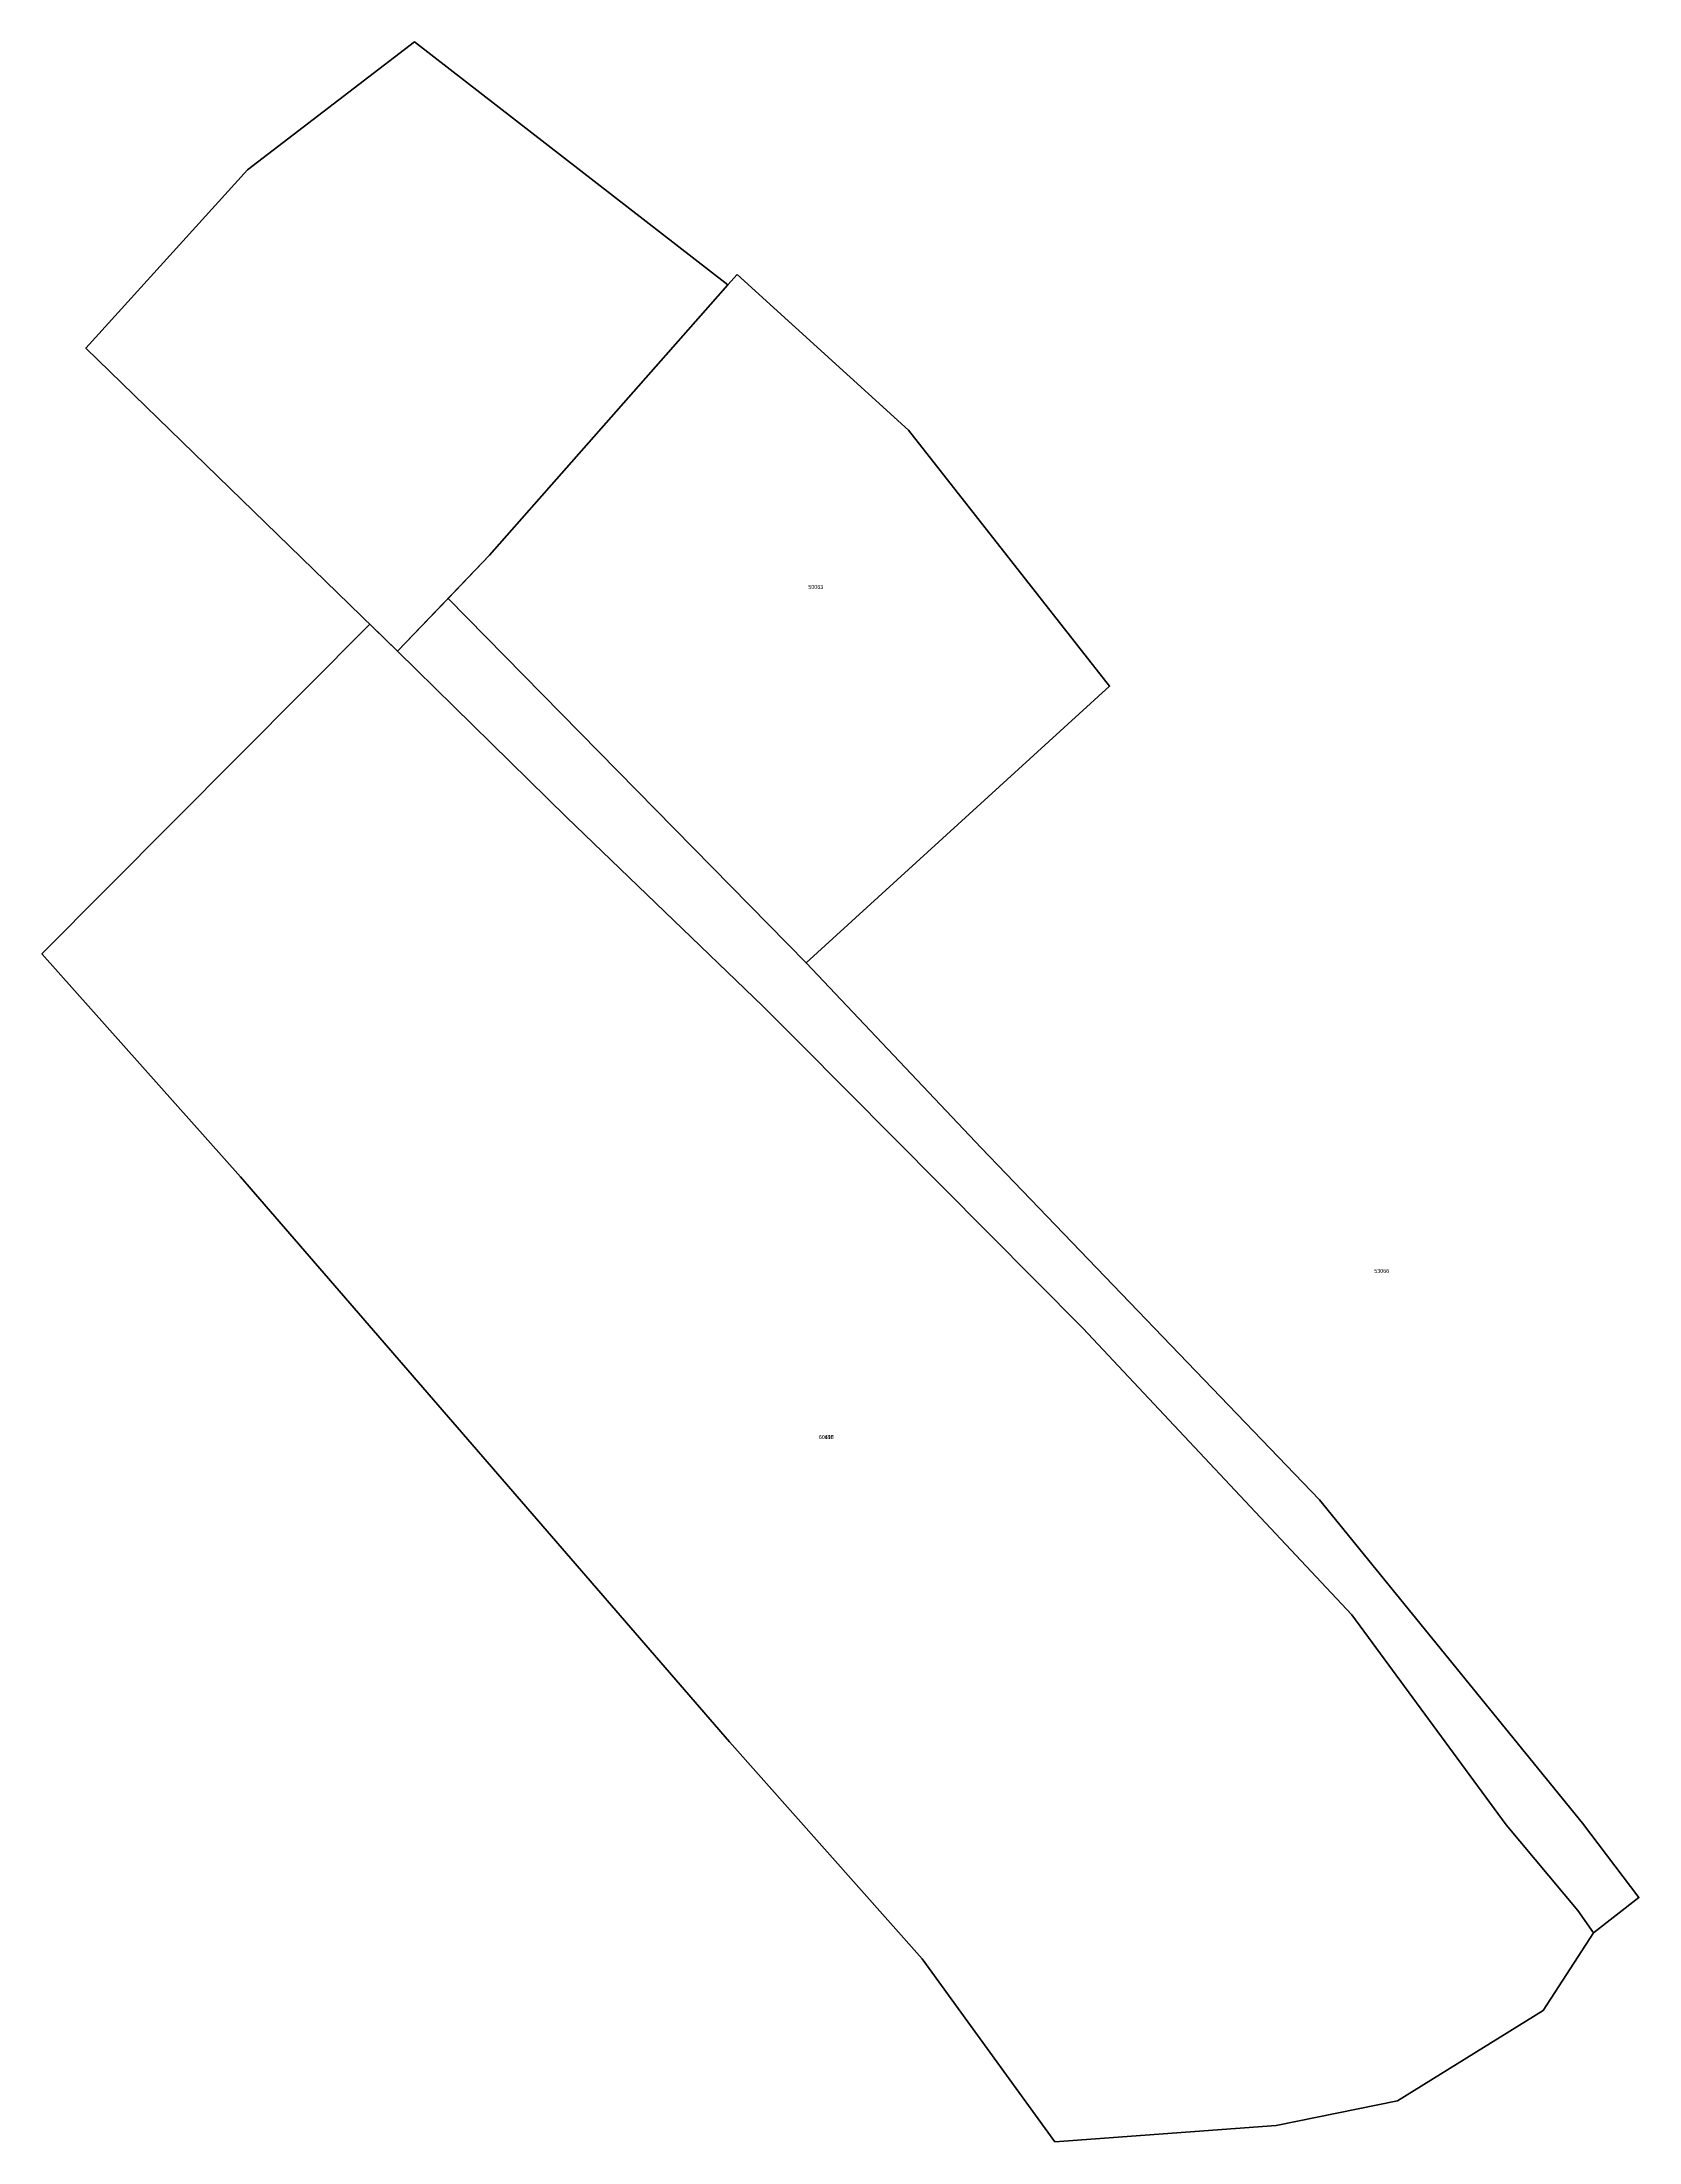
# Model space of a CAD drawing. Header units: inches. Extents: x 383206 to 383290, y 683663 to 683773.
import ezdxf

# ---------------------------------------------------------------- set-up
doc = ezdxf.new("R2010")
doc.units = ezdxf.units.IN
doc.header["$MEASUREMENT"] = 0
doc.layers.add('CADASTRAL_PARCELS', color=7, linetype='Continuous', true_color=0xf157a9)
doc.layers.add('LABEL', color=7, linetype='Continuous', true_color=0xf7649c)
doc.styles.get("Standard").update_dxf_attribs({"font": 'arial.ttf'})

msp = doc.modelspace()

# ---------------------------------------------------------------- linework, layer by layer
at = {"color": 1, "lineweight": 70}
for points, elevation in [([(383242.72, 683760.93), (383242.23, 683760.39), (383229.78, 683746.27), (383227.62, 683744.01), (383246.32, 683724.97), (383246.32, 683724.97), (383262.18, 683739.42), (383251.67, 683752.81), (383242.72, 683760.93)], 160.18), ([(383287.47, 683674.29), (383289.84, 683676.13), (383286.89, 683680.02), (383273.14, 683696.91), (383255.47, 683715.3), (383246.32, 683724.97), (383227.62, 683744.01), (383224.98, 683741.26), (383233.81, 683732.59), (383244.07, 683722.71), (383245.98, 683720.79), (383260.78, 683705.88), (383274.83, 683690.9), (383282.9, 683679.93), (383286.65, 683675.46), (383287.47, 683674.29)], 159.48)]:
    msp.add_lwpolyline(points, dxfattribs=dict(at, elevation=elevation))
at = {"layer": 'CADASTRAL_PARCELS', "color": 0, "lineweight": 80}
msp.add_lwpolyline([(383225.87, 683773.09), (383242.23, 683760.39), (383229.78, 683746.27), (383224.98, 683741.26), (383208.7, 683757.08), (383217.14, 683766.4)], close=True, dxfattribs=at)
at = {"layer": 'CADASTRAL_PARCELS', "color": 164, "lineweight": 53}
msp.add_lwpolyline([(383259.32, 683663.36), (383252.39, 683672.93), (383242.32, 683684.26), (383216.78, 683713.78), (383206.4, 683725.44), (383223.54, 683742.66), (383224.98, 683741.26), (383233.81, 683732.59), (383244.07, 683722.71), (383245.98, 683720.79), (383260.78, 683705.88), (383274.83, 683690.9), (383282.9, 683679.93), (383286.65, 683675.46), (383287.47, 683674.29), (383284.83, 683670.23), (383277.22, 683665.51), (383270.88, 683664.21)], close=True, dxfattribs=at)

# ---------------------------------------------------------------- texts
at = {"layer": 'LABEL'}
for s, p in [('50063', (383246.44, 683744.51)), ('53066', (383276.01, 683708.77)), ('60115', (383246.99, 683700.09)), ('60698', (383246.99, 683700.09))]:
    msp.add_text(s, height=0.2, dxfattribs=at).set_placement(p)

doc.saveas('drawing.dxf')
